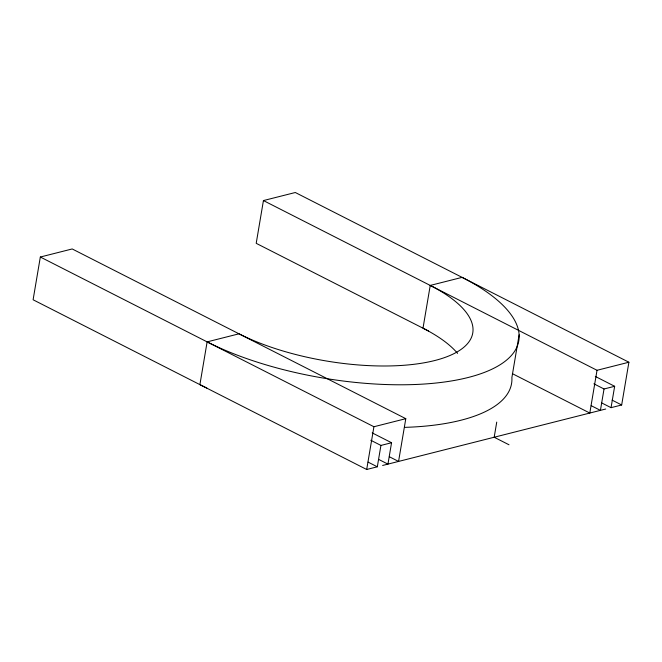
<?xml version="1.0" encoding="UTF-8"?>
<svg xmlns="http://www.w3.org/2000/svg" width="662" height="662" viewBox="0 0 662 662"><rect width="100%" height="100%" fill="white"/><g stroke="black" fill="none" stroke-linecap="round" stroke-linejoin="round"><path stroke-width="0.99" d="M389.347 456.739L398.565 461.431L405.798 418.674L72.199 248.953L40.332 257.022L33.1 299.77L366.69 469.49L377.315 466.801L380.931 445.427L391.556 442.737L387.94 464.12L378.722 459.428M207.123 341.882A186.8 69.369 9.6 0 0 468.051 377.514A186.8 69.369 9.6 0 0 462.101 277.37L430.234 285.43A140.104 52.033 9.6 0 1 434.694 360.542A140.104 52.033 9.6 0 1 238.999 333.813L207.123 341.882L199.899 384.63A186.8 69.369 9.6 0 0 206.834 388.04M601.832 402.984L611.043 407.668L621.668 404.978L628.9 362.23L295.31 192.51L263.435 200.569L256.202 243.326L428.529 331M366.69 469.49L373.922 426.742L405.798 418.674M430.234 285.43L423.001 328.187A140.104 52.033 9.6 0 1 457.566 353.392M496.74 422.099L494.183 437.234L508.995 444.773M519.116 334.823L511.883 377.572A186.8 69.369 9.6 0 1 404.449 427.371M628.9 362.23L597.025 370.29L589.801 413.047L512.388 373.666M611.043 407.668L614.659 386.294L604.034 388.983L600.417 410.357L591.207 405.674M382.628 465.46L605.73 409.017M263.435 200.569L597.025 370.29M595.312 376.446L614.659 386.294M593.897 383.828L604.034 388.983M612.085 400.105L621.668 404.978M40.332 257.022L373.922 426.742M372.201 432.89L391.556 442.737M370.794 440.271L380.931 445.427M368.097 462.117L377.315 466.801"/></g></svg>
